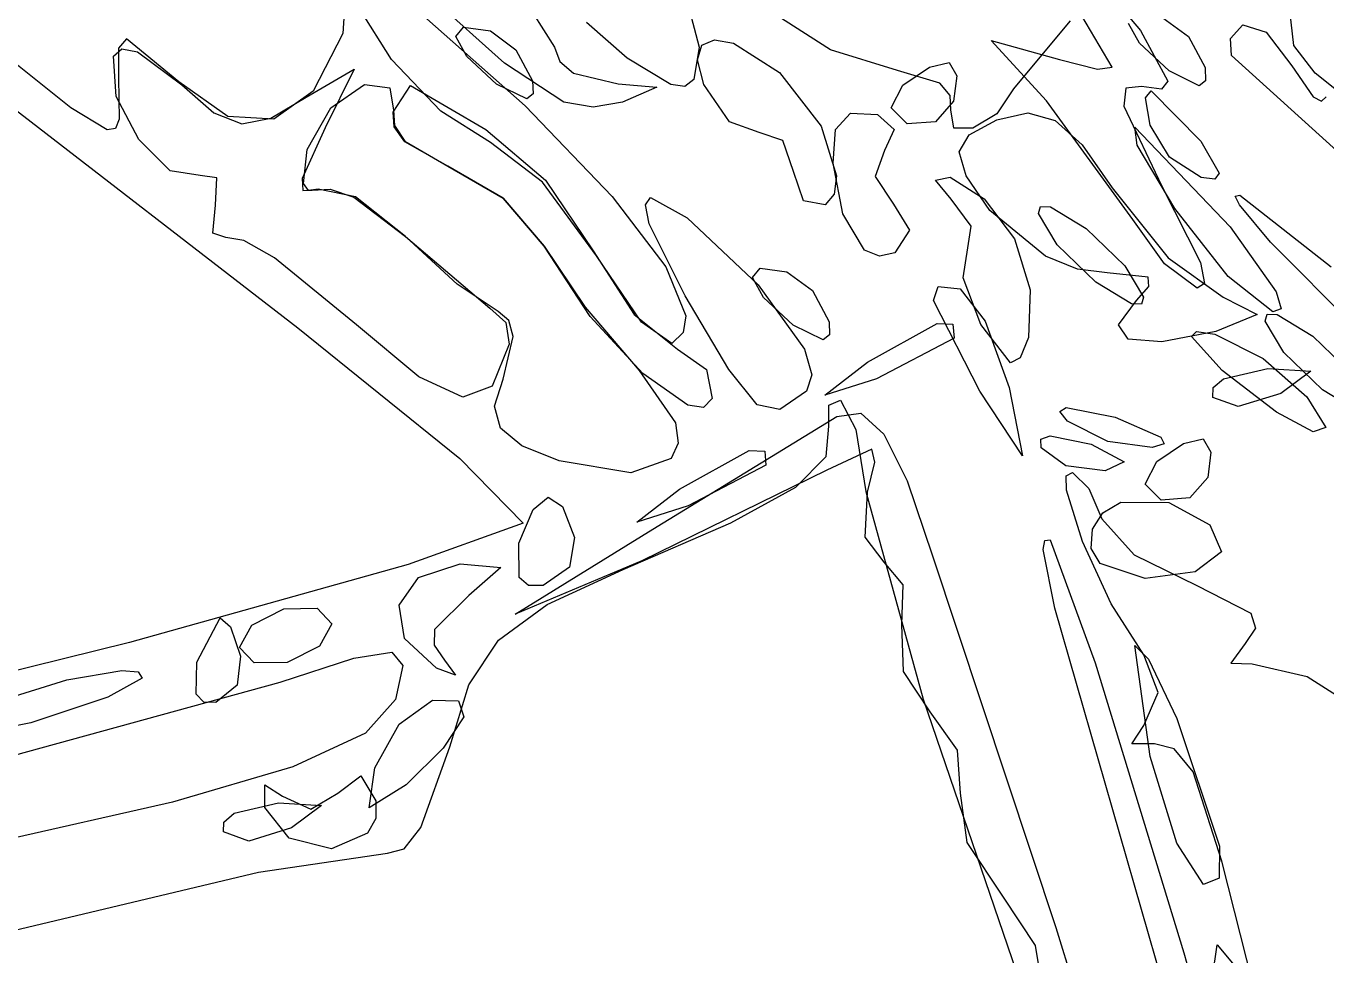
# Model space of a CAD drawing. Extents: x -886 to 651, y -59 to 942.
# Drawn here: x -272.93 to -250.34, y 116 to 132.16 of the extents above; entities that cross this region are included whole.
import ezdxf

# ---------------------------------------------------------------- set-up
doc = ezdxf.new("R2010")
doc.units = 0

msp = doc.modelspace()

# ---------------------------------------------------------------- linework, layer by layer
at = {"layer": 'Layer 1'}
for p, q in [((-287.100578, 141.492661), (-268.20744, 126.91313)), ((-264.61208, 131.51097), (-267.143926, 133.789252)), ((-254.33661, 132.999075), (-253.55924, 132.08145)), ((-267.374505, 132.750335), (-267.4271, 132.02849)), ((-250.894734, 131.822113), (-250.98887, 132.63473)), ((-266.581025, 131.575991), (-267.141189, 132.466259)), ((-266.117069, 132.414132), (-264.2557, 130.76968)), ((-261.426345, 132.538058), (-261.229461, 131.78934)), ((-258.946966, 131.742873), (-260.16951, 132.52954)), ((-254.050015, 131.445715), (-254.65499, 132.46401)), ((-264.129805, 132.393506), (-263.74368, 131.79071)), ((-262.484046, 131.600552), (-263.191099, 132.218905)), ((-254.78109, 132.24751), (-254.98852, 132.00246)), ((-253.578759, 131.857801), (-253.77152, 132.204315)), ((-253.17071, 132.30203), (-252.727376, 131.976416)), ((-251.993649, 131.943833), (-251.78233, 132.1815)), ((-251.78233, 132.1815), (-251.378131, 132.051484)), ((-267.4271, 132.02849), (-267.940386, 131.023685)), ((-265.459615, 131.975425), (-265.325447, 132.139584)), ((-265.26685, 131.628911), (-265.459615, 131.975425)), ((-265.325447, 132.139584), (-264.85881, 132.07314)), ((-264.85881, 132.07314), (-264.415476, 131.747526)), ((-254.98852, 132.00246), (-255.76494, 131.06745)), ((-254.98852, 132.00246), (-254.98852, 132.00246)), ((-253.5593, 132.08146), (-253.082919, 131.198217)), ((-253.55924, 132.08145), (-253.5593, 132.08146)), ((-252.727376, 131.976416), (-252.43891, 131.43586)), ((-251.378131, 132.051484), (-250.93011, 131.46405)), ((-272.150259, 130.734977), (-273.40058, 131.7352)), ((-271.41316, 131.63522), (-271.267624, 131.761875)), ((-271.322518, 131.774532), (-271.32543, 131.25883)), ((-271.185819, 131.937281), (-271.322518, 131.774532)), ((-271.267624, 131.761875), (-270.995141, 131.709763)), ((-270.27688, 131.18813), (-271.185819, 131.937281)), ((-264.415476, 131.747526), (-264.12701, 131.20697)), ((-263.74368, 131.79071), (-263.652731, 131.542094)), ((-261.229461, 131.78934), (-261.321411, 131.230912)), ((-261.26146, 131.573036), (-261.184649, 131.826803)), ((-261.184649, 131.826803), (-260.962493, 131.916954)), ((-260.962493, 131.916954), (-260.636046, 131.857971)), ((-260.636046, 131.857971), (-259.834508, 131.350537)), ((-257.78281, 131.38528), (-258.946966, 131.742873)), ((-255.19343, 130.85839), (-256.15835, 131.90455)), ((-256.15835, 131.90455), (-254.97027, 131.57441)), ((-253.0646, 131.37718), (-253.578759, 131.857801)), ((-251.97768, 131.64729), (-251.993649, 131.943833)), ((-250.52402, 131.33828), (-250.894734, 131.822113)), ((-271.363905, 130.935395), (-271.41316, 131.63522)), ((-270.995141, 131.709763), (-270.2252, 131.13491)), ((-265.722803, 130.678106), (-266.581025, 131.575991)), ((-264.75269, 131.14829), (-265.26685, 131.628911)), ((-263.58299, 130.833626), (-264.61208, 131.51097)), ((-263.652731, 131.542094), (-263.414494, 131.339637)), ((-261.7245, 131.14062), (-262.484046, 131.600552)), ((-261.15187, 131.14117), (-261.26146, 131.573036)), ((-257.228512, 131.441224), (-256.8846, 131.52365)), ((-256.8846, 131.52365), (-256.75523, 131.293705)), ((-254.97027, 131.57441), (-254.305298, 131.406729)), ((-250.090587, 129.936188), (-251.97768, 131.64729)), ((-268.0642, 130.9228), (-267.225819, 131.409452)), ((-267.225819, 131.409452), (-267.73398, 130.38679)), ((-263.414494, 131.339637), (-262.64082, 131.15645)), ((-259.834508, 131.350537), (-259.10848, 130.42036)), ((-257.047785, 131.163056), (-257.78281, 131.38528)), ((-257.69103, 131.1295), (-257.228512, 131.441224)), ((-256.75523, 131.293705), (-256.8085, 130.85445)), ((-254.305298, 131.406729), (-254.050015, 131.445715)), ((-252.540589, 131.120847), (-253.0646, 131.37718)), ((-252.43891, 131.43588), (-252.428751, 131.20771)), ((-252.43891, 131.43586), (-252.43891, 131.43588)), ((-250.93011, 131.46405), (-250.93009, 131.46404)), ((-250.93009, 131.46404), (-250.5569, 130.930574)), ((-247.35846, 128.81684), (-250.52402, 131.33828)), ((-271.32543, 131.25883), (-271.309929, 130.542067)), ((-269.420374, 130.587262), (-270.27688, 131.18813)), ((-270.2252, 131.13491), (-269.667985, 130.651848)), ((-267.630587, 130.736286), (-267.04844, 131.14143)), ((-267.04844, 131.14143), (-266.60993, 131.085691)), ((-266.60993, 131.085691), (-266.54096, 130.69861)), ((-266.55206, 130.66393), (-266.24658, 131.12631)), ((-266.24658, 131.12631), (-264.9391, 130.36)), ((-264.228688, 130.891958), (-264.75269, 131.14829)), ((-264.12701, 131.20699), (-264.116851, 130.97882)), ((-264.12701, 131.20697), (-264.12701, 131.20699)), ((-262.64082, 131.15645), (-261.968391, 131.096721)), ((-261.968391, 131.096721), (-262.56422, 130.83282)), ((-261.482669, 131.109883), (-261.7245, 131.14062)), ((-261.321411, 131.230912), (-261.482669, 131.109883)), ((-260.70196, 130.492037), (-261.15187, 131.14117)), ((-257.894296, 130.736977), (-257.69103, 131.1295)), ((-256.869169, 130.95113), (-257.047785, 131.163056)), ((-255.76494, 131.06745), (-256.060158, 130.633659)), ((-253.817561, 131.076736), (-253.850058, 130.766771)), ((-253.5401, 131.10738), (-253.817561, 131.076736)), ((-253.194962, 131.061189), (-253.5401, 131.10738)), ((-253.082919, 131.198217), (-253.194962, 131.061189)), ((-252.428751, 131.20771), (-252.540589, 131.120847)), ((-270.971856, 130.18674), (-271.363905, 130.935395)), ((-268.676197, 130.554501), (-268.0642, 130.9228)), ((-267.940386, 131.023685), (-268.623176, 130.537861)), ((-264.116851, 130.97882), (-264.228688, 130.891958)), ((-263.074149, 130.74924), (-263.58299, 130.833626)), ((-262.56422, 130.83282), (-263.074149, 130.74924)), ((-256.8085, 130.85445), (-257.121029, 130.495975)), ((-256.85699, 130.70189), (-256.869169, 130.95113)), ((-256.8085, 130.85445), (-256.8085, 130.85445)), ((-253.69214, 128.79639), (-255.19343, 130.85839)), ((-253.47548, 130.911462), (-253.373178, 131.029839)), ((-253.39204, 130.43467), (-253.47548, 130.911462)), ((-253.373178, 131.029839), (-252.50953, 130.15962)), ((-250.5569, 130.930574), (-250.416336, 130.85504)), ((-250.416336, 130.85504), (-250.3326, 130.93032)), ((-271.519124, 130.352358), (-272.150259, 130.734977)), ((-269.667985, 130.651848), (-269.181221, 130.461281)), ((-268.0449, 130.01534), (-267.630587, 130.736286)), ((-266.533731, 130.407583), (-266.55206, 130.66393)), ((-266.54096, 130.69861), (-266.54093, 130.69863)), ((-266.54093, 130.69863), (-266.526802, 130.428792)), ((-264.85533, 130.1367), (-265.722803, 130.678106)), ((-264.2557, 130.76968), (-262.745903, 129.195677)), ((-264.2557, 130.76968), (-264.2557, 130.76968)), ((-258.859258, 130.361354), (-258.601739, 130.645636)), ((-258.601739, 130.645636), (-258.13417, 130.62275)), ((-258.13417, 130.62275), (-257.841089, 130.357984)), ((-257.61493, 130.4603), (-257.894296, 130.736977)), ((-256.805593, 130.384125), (-256.85699, 130.70189)), ((-256.060158, 130.633659), (-256.473512, 130.383633)), ((-256.05613, 130.52716), (-255.520225, 130.651525)), ((-255.520225, 130.651525), (-255.046175, 130.519154)), ((-253.850058, 130.766771), (-253.19565, 129.38631)), ((-271.374112, 130.378501), (-271.519124, 130.352358)), ((-271.309929, 130.542067), (-271.374112, 130.378501)), ((-268.623176, 130.537861), (-269.420374, 130.587262)), ((-269.181221, 130.461281), (-268.676197, 130.554501)), ((-267.73398, 130.38679), (-268.133028, 129.507004)), ((-267.73398, 130.38679), (-267.73398, 130.38679)), ((-266.348265, 130.144531), (-266.533731, 130.407583)), ((-266.526802, 130.428792), (-266.344776, 130.154695)), ((-260.18644, 130.30639), (-260.70196, 130.492037)), ((-259.10848, 130.42036), (-259.10844, 130.42036)), ((-259.10844, 130.42036), (-258.845339, 129.556617)), ((-257.121029, 130.495975), (-257.61493, 130.4603)), ((-256.473512, 130.383633), (-256.805593, 130.384125)), ((-256.535947, 130.26969), (-256.05613, 130.52716)), ((-255.046175, 130.519154), (-254.575987, 130.095915)), ((-253.616971, 130.090681), (-253.657032, 130.398211)), ((-253.657032, 130.398211), (-252.00421, 128.66812)), ((-253.058051, 129.877704), (-253.39204, 130.43467)), ((-270.422692, 129.644012), (-270.971856, 130.18674)), ((-266.344776, 130.154695), (-265.60047, 129.72191)), ((-264.9391, 130.36), (-263.902582, 129.476991)), ((-264.9391, 130.36), (-264.9391, 130.36)), ((-259.779508, 130.167129), (-260.18644, 130.30639)), ((-259.59069, 129.62949), (-259.779508, 130.167129)), ((-258.90486, 129.775269), (-258.859258, 130.361354)), ((-257.841089, 130.357984), (-258.01138, 129.99412)), ((-256.712604, 129.970191), (-256.535947, 130.26969)), ((-252.50953, 130.15962), (-252.50928, 130.15962)), ((-252.50928, 130.15962), (-252.191372, 129.603956)), ((-268.109941, 129.422466), (-268.0449, 130.01534)), ((-265.60078, 129.72195), (-266.348265, 130.144531)), ((-263.951984, 129.443582), (-264.85533, 130.1367)), ((-258.01141, 129.99412), (-258.171769, 129.542119)), ((-258.01138, 129.99412), (-258.01141, 129.99412)), ((-256.591809, 129.555749), (-256.712604, 129.970191)), ((-254.575987, 130.095915), (-254.05167, 129.34768)), ((-252.96228, 128.98905), (-253.616971, 130.090681)), ((-264.639772, 129.167965), (-265.60078, 129.72195)), ((-265.60047, 129.72191), (-264.639462, 129.167925)), ((-258.73668, 128.89275), (-258.90486, 129.775269)), ((-252.50828, 129.52362), (-253.058051, 129.877704)), ((-269.90209, 129.56197), (-270.422692, 129.644012)), ((-269.615285, 129.519737), (-269.90209, 129.56197)), ((-269.6388, 129.04399), (-269.615285, 129.519737)), ((-268.133028, 129.507004), (-268.119661, 129.302851)), ((-263.902582, 129.476991), (-263.07509, 128.25322)), ((-259.414728, 129.121586), (-259.59069, 129.62949)), ((-258.845339, 129.556617), (-258.88383, 129.237692)), ((-258.171769, 129.542119), (-257.85482, 129.06545)), ((-257.122488, 129.479409), (-256.86581, 129.53143)), ((-256.85181, 129.14919), (-257.122488, 129.479409)), ((-256.86581, 129.53143), (-256.276541, 129.156209)), ((-256.17927, 128.95345), (-256.591809, 129.555749)), ((-252.270451, 129.498487), (-252.50828, 129.52362)), ((-252.191372, 129.603956), (-252.270451, 129.498487)), ((-268.119661, 129.302851), (-267.95471, 129.30326)), ((-268.018323, 129.300567), (-268.109941, 129.422466)), ((-267.85237, 129.32523), (-268.018323, 129.300567)), ((-267.95471, 129.30326), (-267.644544, 129.325677)), ((-267.205591, 129.187897), (-267.85237, 129.32523)), ((-267.644544, 129.325677), (-267.235789, 129.181437)), ((-263.01476, 128.16194), (-263.951984, 129.443582)), ((-254.05168, 129.34768), (-253.078135, 128.130654)), ((-254.05167, 129.34768), (-254.05168, 129.34768)), ((-253.19565, 129.38631), (-252.5196, 128.050314)), ((-269.685955, 128.555837), (-269.6388, 129.04399)), ((-267.235789, 129.181437), (-266.33509, 128.4986)), ((-266.3349, 128.49861), (-267.205591, 129.187897)), ((-263.92262, 128.33264), (-264.639772, 129.167965)), ((-264.639462, 129.167925), (-263.92231, 128.3326)), ((-262.745903, 129.195677), (-261.812736, 127.975133)), ((-262.166305, 129.049967), (-262.077845, 129.175862)), ((-262.097261, 128.723156), (-262.166305, 129.049967)), ((-262.077845, 129.175862), (-261.439702, 128.823186)), ((-259.03874, 129.05385), (-259.414728, 129.121586)), ((-258.88383, 129.237692), (-259.03874, 129.05385)), ((-257.85482, 129.06545), (-257.576148, 128.61146)), ((-256.500576, 128.682822), (-256.85181, 129.14919)), ((-256.276541, 129.156209), (-255.74761, 128.45929)), ((-255.334016, 128.899959), (-255.298357, 129.023274)), ((-255.298357, 129.023274), (-255.12553, 129.01878)), ((-255.12553, 129.01878), (-254.502988, 128.640951)), ((-251.914045, 129.204416), (-251.83221, 129.22164)), ((-251.840172, 129.050468), (-251.914045, 129.204416)), ((-251.297955, 128.402156), (-251.840172, 129.050468)), ((-251.83221, 129.22164), (-250.248802, 127.972339)), ((-261.439702, 128.823186), (-260.20541, 127.66169)), ((-258.355399, 128.265985), (-258.73668, 128.89275)), ((-255.211255, 128.159087), (-256.17927, 128.95345)), ((-255.00911, 128.35678), (-255.334016, 128.899959)), ((-253.143216, 128.025946), (-253.69214, 128.79639)), ((-252.038874, 127.805636), (-252.96228, 128.98905)), ((-261.47537, 127.4685), (-262.097261, 128.723156)), ((-257.576148, 128.61146), (-257.82852, 128.21396)), ((-256.56353, 128.30344), (-256.500576, 128.682822)), ((-254.502988, 128.640951), (-253.83243, 127.99004)), ((-252.00421, 128.66812), (-252.0042, 128.66814)), ((-252.0042, 128.66814), (-251.203681, 127.541614)), ((-269.456, 128.48377), (-269.685955, 128.555837)), ((-269.144651, 128.43343), (-269.456, 128.48377)), ((-268.612785, 128.130614), (-269.144651, 128.43343)), ((-266.33509, 128.4986), (-264.87019, 127.25789)), ((-265.437654, 127.670331), (-266.3349, 128.49861)), ((-255.74761, 128.45929), (-255.7476, 128.45929)), ((-255.7476, 128.45929), (-255.476531, 127.573786)), ((-254.338545, 127.705869), (-255.00911, 128.35678)), ((-249.144226, 126.232165), (-251.297955, 128.402156)), ((-267.1855, 126.96667), (-268.612785, 128.130614)), ((-263.123709, 127.111365), (-263.92262, 128.33264)), ((-263.92231, 128.3326), (-263.213413, 127.270765)), ((-263.07509, 128.25322), (-262.363344, 127.14511)), ((-262.233896, 127.014286), (-263.01476, 128.16194)), ((-258.09526, 128.156994), (-258.355399, 128.265985)), ((-257.82852, 128.21396), (-258.09526, 128.156994)), ((-256.644693, 127.781275), (-256.56353, 128.30344)), ((-254.653964, 127.934363), (-255.211255, 128.159087)), ((-253.078135, 128.130654), (-252.12607, 127.44816)), ((-261.812736, 127.975133), (-261.463747, 127.120262)), ((-260.306561, 127.787556), (-260.172393, 127.951718)), ((-260.172393, 127.951718), (-259.70576, 127.88528)), ((-254.13716, 127.87192), (-254.653964, 127.934363)), ((-253.83243, 127.99004), (-253.507516, 127.446865)), ((-253.83243, 127.99004), (-253.83243, 127.99004)), ((-252.57666, 127.60006), (-253.143216, 128.025946)), ((-252.5196, 128.050314), (-252.446335, 127.685162)), ((-264.72703, 127.19885), (-265.437654, 127.670331)), ((-260.113799, 127.441041), (-260.306561, 127.787556)), ((-259.70576, 127.88528), (-259.262423, 127.559661)), ((-256.33716, 126.97159), (-256.644693, 127.781275)), ((-253.71601, 127.32804), (-254.338545, 127.705869)), ((-253.42481, 127.792046), (-254.13716, 127.87192)), ((-253.41284, 127.632386), (-253.42481, 127.792046)), ((-252.446335, 127.685162), (-252.57666, 127.60006)), ((-251.26276, 127.19325), (-252.038874, 127.805636)), ((-260.714775, 126.190243), (-261.47537, 127.4685)), ((-260.20541, 127.66169), (-259.398679, 126.542435)), ((-260.20541, 127.66169), (-260.20541, 127.66169)), ((-259.59964, 126.96042), (-260.113799, 127.441041)), ((-259.262423, 127.559661), (-258.97396, 127.0191)), ((-257.155646, 127.390445), (-257.076508, 127.633242)), ((-257.076508, 127.633242), (-256.69294, 127.59042)), ((-256.69294, 127.59042), (-256.259686, 127.028761)), ((-255.476531, 127.573786), (-255.50724, 126.7452)), ((-253.62746, 127.39019), (-253.41284, 127.632386)), ((-253.507516, 127.446865), (-253.543177, 127.323548)), ((-252.12607, 127.44816), (-251.53305, 127.147444)), ((-251.203681, 127.541614), (-251.113606, 127.245964)), ((-264.87019, 127.25789), (-264.591921, 127.00806)), ((-263.213413, 127.270765), (-262.27224, 126.17221)), ((-256.35557, 125.81023), (-257.155646, 127.390445)), ((-253.942831, 126.965737), (-253.62746, 127.39019)), ((-253.543177, 127.323548), (-253.71601, 127.32804)), ((-251.113606, 127.245964), (-251.26276, 127.19325)), ((-264.541329, 127.038484), (-264.72703, 127.19885)), ((-264.591921, 127.00806), (-264.53341, 126.6298)), ((-264.462821, 126.762564), (-264.541329, 127.038484)), ((-262.212009, 126.118761), (-263.123709, 127.111365)), ((-262.363344, 127.14511), (-261.60512, 126.54016)), ((-261.70648, 126.64328), (-262.233896, 127.014286)), ((-261.463747, 127.120262), (-261.510676, 126.833771)), ((-258.97396, 127.01912), (-258.963796, 126.79095)), ((-258.97396, 127.0191), (-258.97396, 127.01912)), ((-258.30432, 126.31917), (-257.093269, 126.987101)), ((-257.093269, 126.987101), (-256.82113, 126.979707)), ((-256.259686, 127.028761), (-255.84549, 125.87395)), ((-251.53305, 127.147444), (-252.24956, 126.85104)), ((-251.394816, 127.028189), (-251.359157, 127.151504)), ((-251.06991, 126.48501), (-251.394816, 127.028189)), ((-251.359157, 127.151504), (-251.18633, 127.14701)), ((-251.18633, 127.14701), (-250.563788, 126.769181)), ((-268.20744, 126.91313), (-265.391214, 124.639945)), ((-266.105222, 126.060872), (-267.1855, 126.96667)), ((-264.63893, 126.01892), (-264.462821, 126.762564)), ((-261.510676, 126.833771), (-261.70648, 126.64328)), ((-259.07563, 126.704087), (-259.59964, 126.96042)), ((-258.963796, 126.79095), (-259.07563, 126.704087)), ((-256.82113, 126.979707), (-256.80093, 126.7365)), ((-255.818333, 126.305649), (-256.33716, 126.97159)), ((-253.773755, 126.716965), (-253.942831, 126.965737)), ((-252.24956, 126.85104), (-253.187056, 126.670018)), ((-252.675911, 126.762129), (-252.589493, 126.851261)), ((-252.13997, 126.17158), (-252.675911, 126.762129)), ((-252.589493, 126.851261), (-252.26647, 126.80124)), ((-252.26647, 126.80124), (-251.429058, 126.381494)), ((-250.563788, 126.769181), (-249.89323, 126.11827)), ((-264.53341, 126.6298), (-264.829962, 125.898886)), ((-261.60512, 126.54016), (-261.102013, 126.187074)), ((-259.398679, 126.542435), (-259.272376, 126.098519)), ((-256.80093, 126.7365), (-258.15142, 126.0278)), ((-256.80093, 126.7365), (-256.80093, 126.7365)), ((-255.50724, 126.7452), (-255.654454, 126.392048)), ((-253.187056, 126.670018), (-253.773755, 126.716965)), ((-259.046821, 125.743716), (-258.30432, 126.31917)), ((-255.654454, 126.392048), (-255.818333, 126.305649)), ((-251.429058, 126.381494), (-250.66912, 125.71316)), ((-250.399345, 125.834099), (-251.06991, 126.48501)), ((-262.27224, 126.17221), (-261.642507, 125.263383)), ((-261.425864, 125.571059), (-262.212009, 126.118761)), ((-261.102013, 126.187074), (-261.00362, 125.68449)), ((-260.221024, 125.575457), (-260.714775, 126.190243)), ((-259.272376, 126.098519), (-259.36744, 125.81264)), ((-251.198433, 125.449204), (-252.13997, 126.17158)), ((-252.115818, 126.027696), (-251.34892, 126.20608)), ((-251.34892, 126.20608), (-250.599629, 126.16228)), ((-250.599629, 126.16228), (-251.12221, 125.77408)), ((-265.336971, 125.707094), (-266.105222, 126.060872)), ((-264.829962, 125.898886), (-265.336971, 125.707094)), ((-264.785728, 125.549478), (-264.63893, 126.01892)), ((-258.15142, 126.0278), (-259.046821, 125.743716)), ((-255.84549, 125.87395), (-255.84549, 125.87393)), ((-255.84549, 125.87393), (-255.610529, 124.687174)), ((-252.30238, 125.70118), (-252.297284, 125.87467)), ((-252.297284, 125.87467), (-252.115818, 126.027696)), ((-261.00362, 125.68449), (-261.154358, 125.531618)), ((-259.36744, 125.81264), (-259.827463, 125.493228)), ((-258.977418, 125.569378), (-258.77712, 125.658209)), ((-258.77712, 125.658209), (-258.505841, 125.147023)), ((-255.610529, 124.687174), (-256.35557, 125.81023)), ((-251.862198, 125.544396), (-252.30238, 125.70118)), ((-251.12221, 125.77408), (-251.862198, 125.544396)), ((-251.12221, 125.77408), (-251.12221, 125.77408)), ((-250.66912, 125.71316), (-250.339633, 125.181543)), ((-250.66912, 125.71316), (-250.66912, 125.71316)), ((-249.77681, 125.45627), (-250.399345, 125.834099)), ((-264.68321, 125.17209), (-264.785728, 125.549478)), ((-261.154358, 125.531618), (-261.425864, 125.571059)), ((-259.827463, 125.493228), (-260.221024, 125.575457)), ((-258.97676, 125.205499), (-258.977418, 125.569378)), ((-258.83821, 125.37076), (-258.423711, 125.429532)), ((-258.423711, 125.429532), (-258.023536, 125.067625)), ((-254.96145, 125.46009), (-254.849891, 125.528837)), ((-254.82786, 125.29204), (-254.96145, 125.46009)), ((-254.849891, 125.528837), (-253.99995, 125.35954)), ((-250.557195, 125.106375), (-251.198433, 125.449204)), ((-262.03511, 123.4137), (-258.83821, 125.37076)), ((-261.642507, 125.263383), (-261.59613, 124.911021)), ((-259.025918, 124.675109), (-258.97676, 125.205499)), ((-254.130588, 124.940441), (-254.82786, 125.29204)), ((-253.99995, 125.35954), (-253.20436, 125.015937)), ((-250.339633, 125.181543), (-250.557195, 125.106375)), ((-264.315484, 124.863582), (-264.68321, 125.17209)), ((-258.505841, 125.147023), (-258.33591, 124.068349)), ((-258.023536, 125.067625), (-257.615218, 124.252336)), ((-255.293749, 124.975703), (-255.132385, 125.038461)), ((-255.28659, 124.82607), (-255.293749, 124.975703)), ((-255.132385, 125.038461), (-254.41808, 124.89437)), ((-253.20436, 125.015937), (-253.151607, 124.89597)), ((-252.812223, 124.90156), (-252.46831, 124.98399)), ((-252.46831, 124.98399), (-252.33894, 124.754045)), ((-263.66666, 124.60078), (-264.315484, 124.863582)), ((-261.59613, 124.911021), (-261.715997, 124.641063)), ((-261.57421, 124.11093), (-260.363164, 124.778861)), ((-260.363164, 124.778861), (-260.091028, 124.771467)), ((-260.091028, 124.771467), (-260.07083, 124.52826)), ((-258.227014, 124.804259), (-259.01098, 124.43993)), ((-258.178909, 124.581338), (-258.227014, 124.804259)), ((-254.85865, 124.516881), (-255.28659, 124.82607)), ((-254.41808, 124.89437), (-253.844076, 124.586134)), ((-253.35701, 124.83362), (-254.130588, 124.940441)), ((-253.151607, 124.89597), (-253.35701, 124.83357)), ((-253.35701, 124.83357), (-253.35701, 124.83362)), ((-253.27474, 124.58984), (-252.812223, 124.90156)), ((-252.33894, 124.754045), (-252.39221, 124.31479)), ((-265.391214, 124.639945), (-264.29107, 123.51918)), ((-262.416215, 124.391459), (-263.66666, 124.60078)), ((-261.715997, 124.641063), (-262.416215, 124.391459)), ((-260.07083, 124.52826), (-261.42131, 123.81956)), ((-260.07083, 124.52826), (-260.07083, 124.52826)), ((-259.550135, 124.144864), (-259.025918, 124.675109)), ((-258.30452, 124.05837), (-258.178909, 124.581338)), ((-254.1734, 124.4282), (-254.85865, 124.516881)), ((-253.844076, 124.586134), (-254.17341, 124.42813)), ((-253.478003, 124.197317), (-253.27474, 124.58984)), ((-259.01098, 124.43993), (-262.22552, 122.86218)), ((-254.84954, 124.341738), (-254.74252, 124.40137)), ((-254.843845, 124.089291), (-254.84954, 124.341738)), ((-254.74252, 124.40137), (-254.455466, 124.122296)), ((-254.17341, 124.42813), (-254.1734, 124.4282)), ((-252.39221, 124.31479), (-252.704735, 123.956315)), ((-252.39221, 124.31479), (-252.39221, 124.31479)), ((-262.316715, 123.535476), (-261.57421, 124.11093)), ((-260.68201, 123.522474), (-259.550135, 124.144864)), ((-258.345111, 123.273239), (-258.30452, 124.05837)), ((-258.33591, 124.068349), (-258.33583, 124.06831)), ((-258.33583, 124.06831), (-257.338539, 120.458334)), ((-257.615218, 124.252336), (-257.17629, 122.95096)), ((-254.569964, 123.199255), (-254.843845, 124.089291)), ((-254.455466, 124.122296), (-254.23079, 123.59639)), ((-253.19864, 123.92064), (-253.478003, 124.197317)), ((-264.114922, 123.757178), (-263.854296, 123.972012)), ((-263.854296, 123.972012), (-263.607187, 123.810598)), ((-254.213752, 123.698302), (-253.902559, 123.88102)), ((-253.902559, 123.88102), (-253.06737, 123.87912)), ((-252.704735, 123.956315), (-253.19864, 123.92064)), ((-253.06737, 123.87912), (-252.35318, 123.489031)), ((-264.36761, 123.16835), (-264.114922, 123.757178)), ((-263.607187, 123.810598), (-263.39505, 123.27068)), ((-261.42131, 123.81956), (-262.316715, 123.535476)), ((-254.39589, 123.41351), (-254.213752, 123.698302)), ((-254.23092, 123.59639), (-253.671572, 122.966174)), ((-254.23079, 123.59639), (-254.23092, 123.59639)), ((-264.29107, 123.51918), (-266.28826, 122.802707)), ((-264.43141, 121.93832), (-262.03511, 123.4137)), ((-262.55414, 122.715649), (-260.68201, 123.522474)), ((-254.416615, 123.0786), (-254.39589, 123.41351)), ((-252.35318, 123.489031), (-252.15073, 123.02323)), ((-264.36003, 122.574356), (-264.36761, 123.16835)), ((-263.39505, 123.27068), (-263.486019, 122.755552)), ((-263.39505, 123.27068), (-263.39505, 123.27068)), ((-258.01836, 122.83958), (-258.345111, 123.273239)), ((-255.252428, 123.059812), (-255.223337, 123.217601)), ((-255.223337, 123.217601), (-255.12968, 123.23042)), ((-255.12968, 123.23042), (-254.348736, 121.090898)), ((-254.072199, 122.117856), (-254.569964, 123.199255)), ((-257.17629, 122.95096), (-255.03015, 116.49049)), ((-257.17629, 122.95096), (-257.17629, 122.95096)), ((-255.049229, 122.043229), (-255.252428, 123.059812)), ((-254.260741, 122.814966), (-254.416615, 123.0786)), ((-253.671572, 122.966174), (-252.57983, 122.4363)), ((-252.15073, 123.02323), (-252.607806, 122.672071)), ((-252.15073, 123.02323), (-252.15073, 123.02323)), ((-266.28826, 122.802707), (-271.132961, 121.445301)), ((-266.110682, 122.576513), (-265.38406, 122.8122)), ((-265.38406, 122.8122), (-264.679266, 122.747973)), ((-264.679266, 122.747973), (-265.23253, 122.26178)), ((-262.22552, 122.86218), (-264.43141, 121.93832)), ((-263.486019, 122.755552), (-263.94037, 122.4343)), ((-263.872765, 122.106824), (-262.55414, 122.715649)), ((-257.68531, 122.445415), (-258.01836, 122.83958)), ((-253.47925, 122.55762), (-254.260741, 122.814966)), ((-266.445249, 122.091005), (-266.110682, 122.576513)), ((-264.1947, 122.435546), (-264.36003, 122.574356)), ((-252.607806, 122.672071), (-253.47925, 122.55762)), ((-265.23253, 122.26178), (-265.830661, 121.668676)), ((-265.23253, 122.26178), (-265.23253, 122.26178)), ((-263.94037, 122.4343), (-264.1947, 122.435546)), ((-257.71082, 121.75524), (-257.68531, 122.445415)), ((-252.57983, 122.4363), (-251.644521, 121.954958)), ((-269.00809, 121.74712), (-268.448958, 122.028736)), ((-268.448958, 122.028736), (-267.87277, 122.03877)), ((-267.87277, 122.03877), (-267.617924, 121.769726)), ((-266.352253, 121.512122), (-266.445249, 122.091005)), ((-264.719654, 121.486298), (-263.872765, 122.106824)), ((-253.12353, 115.34341), (-255.049229, 122.043229)), ((-253.50187, 121.23169), (-254.072199, 122.117856)), ((-269.96127, 121.104334), (-269.55498, 121.872039)), ((-269.55498, 121.872039), (-269.37809, 121.717917)), ((-251.644521, 121.954958), (-251.562097, 121.695943)), ((-269.37809, 121.717917), (-269.20371, 121.207184)), ((-269.22154, 121.357776), (-269.00809, 121.74712)), ((-267.617924, 121.769726), (-267.83137, 121.38039)), ((-265.830661, 121.668676), (-265.839373, 121.398867)), ((-257.680913, 120.93865), (-257.71082, 121.75524)), ((-251.562097, 121.695943), (-251.74047, 121.42947)), ((-271.132961, 121.445301), (-283.81037, 118.29449)), ((-268.96669, 121.08874), (-269.22154, 121.357776)), ((-267.83138, 121.38039), (-268.390508, 121.098774)), ((-267.83137, 121.38039), (-267.83138, 121.38039)), ((-265.79619, 120.99631), (-266.352253, 121.512122)), ((-265.839373, 121.398867), (-265.65822, 121.13711)), ((-265.236316, 120.709005), (-264.719654, 121.486298)), ((-253.39091, 119.4653), (-253.661579, 121.391166)), ((-253.661579, 121.391166), (-253.421227, 121.156415)), ((-251.74047, 121.42947), (-251.987365, 121.087284)), ((-269.20371, 121.207184), (-269.260324, 120.700883)), ((-269.20371, 121.207184), (-269.20371, 121.207184)), ((-268.51308, 120.755239), (-267.235247, 121.172344)), ((-267.235247, 121.172344), (-266.572884, 121.276127)), ((-266.572884, 121.276127), (-266.379449, 121.044738)), ((-265.65822, 121.13711), (-265.466835, 120.8793)), ((-253.25456, 120.577399), (-253.50187, 121.23169)), ((-253.421227, 121.156415), (-252.92964, 120.12432)), ((-272.219355, 120.795831), (-271.263479, 120.957408)), ((-271.263479, 120.957408), (-270.982525, 120.934456)), ((-270.982525, 120.934456), (-270.9093, 120.82354)), ((-269.974702, 120.544338), (-269.96127, 121.104334)), ((-268.390508, 121.098774), (-268.96669, 121.08874)), ((-266.379449, 121.044738), (-266.5084, 120.456329)), ((-265.466835, 120.8793), (-265.79619, 120.99631)), ((-257.21467, 120.24056), (-257.680913, 120.93865)), ((-254.348736, 121.090898), (-252.807, 116.05162)), ((-251.987365, 121.087284), (-251.62076, 121.07404)), ((-251.62076, 121.07404), (-250.663664, 120.854893)), ((-279.10188, 117.846719), (-268.51308, 120.755239)), ((-273.318496, 120.451639), (-272.219355, 120.795831)), ((-270.9093, 120.82307), (-271.509644, 120.492738)), ((-270.9093, 120.82354), (-270.9093, 120.82307)), ((-269.260324, 120.700883), (-269.63208, 120.400854)), ((-265.56426, 119.629879), (-265.236316, 120.709005)), ((-250.663664, 120.854893), (-249.41742, 120.05703)), ((-271.509644, 120.492738), (-272.8448, 120.04566)), ((-269.842498, 120.408995), (-269.974702, 120.544338)), ((-266.5084, 120.456329), (-267.031666, 119.870469)), ((-266.447309, 120.024091), (-265.86341, 120.44449)), ((-265.86341, 120.44449), (-265.414079, 120.432775)), ((-265.414079, 120.432775), (-265.3191, 120.15157)), ((-257.338539, 120.458334), (-255.07812, 113.86131)), ((-253.50087, 120.002), (-253.25456, 120.577399)), ((-269.63208, 120.400854), (-269.842498, 120.408995)), ((-256.739079, 119.572465), (-257.21467, 120.24056)), ((-272.8448, 120.04566), (-273.980849, 119.82452)), ((-266.86614, 119.26656), (-266.447309, 120.024091)), ((-265.3191, 120.15157), (-265.678543, 119.610373)), ((-265.3191, 120.15157), (-265.3191, 120.15157)), ((-253.712451, 119.684501), (-253.50087, 120.002)), ((-252.92964, 120.12432), (-252.184686, 117.902549)), ((-252.92964, 120.12432), (-252.92964, 120.12432)), ((-267.031666, 119.870469), (-268.292425, 119.28664)), ((-265.678543, 119.610373), (-266.32183, 118.97364)), ((-266.065941, 118.227074), (-265.56426, 119.629879)), ((-256.68669, 118.82799), (-256.739079, 119.572465)), ((-253.31855, 119.68321), (-253.712451, 119.684501)), ((-252.974905, 119.59834), (-253.31855, 119.68321)), ((-252.646989, 119.198811), (-252.974905, 119.59834)), ((-252.931329, 117.956019), (-253.39091, 119.4653)), ((-268.292425, 119.28664), (-270.386539, 118.670556)), ((-267.50862, 118.82429), (-267.112211, 119.128216)), ((-267.112211, 119.128216), (-266.85306, 118.69163)), ((-266.964481, 118.569923), (-266.86614, 119.26656)), ((-252.14552, 117.64225), (-252.646989, 119.198811)), ((-268.78209, 118.57802), (-268.781491, 118.970551)), ((-268.781491, 118.970551), (-268.47448, 118.77269)), ((-266.32183, 118.97364), (-266.964481, 118.569923)), ((-270.386539, 118.670556), (-273.40987, 117.987929)), ((-269.311677, 118.478037), (-268.54478, 118.65643)), ((-268.54478, 118.65643), (-267.795489, 118.61263)), ((-268.47448, 118.77269), (-267.981279, 118.546617)), ((-267.981279, 118.546617), (-267.50862, 118.82429)), ((-266.85306, 118.69163), (-266.85306, 118.69159)), ((-266.85306, 118.69159), (-266.852361, 118.388105)), ((-256.570505, 117.966984), (-256.68669, 118.82799)), ((-269.493144, 118.325011), (-269.311677, 118.478037)), ((-268.357748, 118.04577), (-268.78209, 118.57802)), ((-267.795489, 118.61263), (-268.31807, 118.22443)), ((-269.49824, 118.15152), (-269.493144, 118.325011)), ((-268.31807, 118.22442), (-269.058057, 117.994729)), ((-268.31807, 118.22443), (-268.31807, 118.22442)), ((-266.852361, 118.388105), (-266.996486, 118.130268)), ((-266.361009, 117.860164), (-266.065941, 118.227074)), ((-269.058057, 117.994729), (-269.49824, 118.15152)), ((-267.61869, 117.86059), (-268.357748, 118.04577)), ((-266.996486, 118.130268), (-267.61869, 117.86059)), ((-255.94153, 117.0187), (-256.570505, 117.966984)), ((-252.4628, 117.23957), (-252.931329, 117.956019)), ((-268.89083, 117.45253), (-266.64644, 117.783009)), ((-266.64644, 117.783009), (-266.361009, 117.860164)), ((-252.184686, 117.902549), (-252.191492, 117.349225)), ((-251.158122, 113.737938), (-252.14552, 117.64225)), ((-273.3977, 116.380849), (-268.89083, 117.45253)), ((-252.191492, 117.349225), (-252.4628, 117.23957)), ((-255.383985, 116.179551), (-255.94153, 117.0187)), ((-255.03015, 116.49049), (-254.220054, 113.86381)), ((-255.326864, 115.826584), (-255.383985, 116.179551)), ((-252.31098, 115.629157), (-252.22627, 116.19313)), ((-252.22627, 116.19313), (-251.873019, 115.766466)), ((-252.807, 116.05162), (-251.418423, 111.060071)), ((-252.807, 116.05162), (-252.807, 116.05162))]:
    msp.add_line(p, q, dxfattribs=at)

doc.saveas('drawing.dxf')
